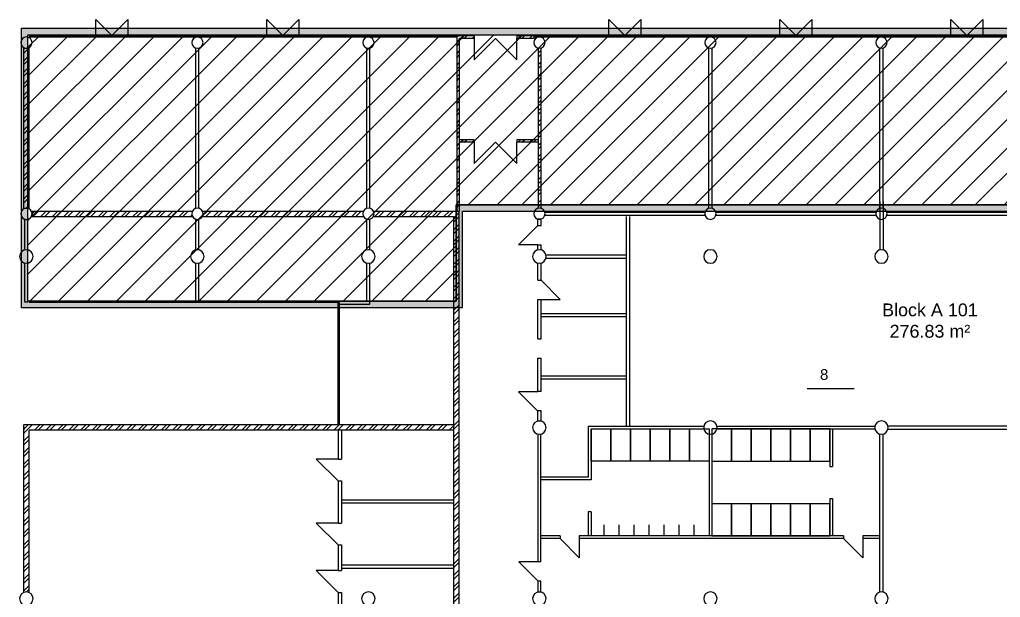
# Model space of a CAD drawing. Header units: metres. Extents: x 183920 to 185578, y 20757 to 21440.
# Drawn here: x 184387.05 to 184432.93, y 20891.42 to 20918.44 of the extents above; entities that cross this region are included whole.
import ezdxf

# ---------------------------------------------------------------- set-up
doc = ezdxf.new("R2010")
doc.units = ezdxf.units.M
for name, pattern in [('Commercial', [0]), ('Style', [0]), ('Style_13', [0]), ('Style_9', [0]), ('Wall Style 01', [0])]:
    doc.linetypes.add(name, pattern=pattern)
for name, color, linetype, true_color in [('brick', 12, 'Continuous', 0xbd0000), ('COLON', 5, 'Continuous', 0x0000ff), ('DOORS', 8, 'Continuous', 0x414141), ('DRAW', 7, 'Continuous', 0xffffff), ('GKL', 5, 'Continuous', 0x0000ff), ('Glass', 4, 'Continuous', 0x00ffff), ('Imported Drawing', 7, 'Continuous', 0x957bfc), ('Sanita', 4, 'Continuous', 0x00ffff), ('WALL', 7, 'Continuous', 0x000000), ('Walls', 7, 'Continuous', 0x68db4c), ('Zoning', 7, 'Continuous', 0x47d2e2)]:
    doc.layers.add(name, color=color, linetype=linetype, true_color=true_color)
doc.styles.add('Style_17', font='', dxfattribs={"height": 0.504})
doc.styles.add('Zone text style', font='', dxfattribs={"height": 0.6})
doc.styles.get('Style_17').set_extended_font_data('arial')
doc.styles.get('Zone text style').set_extended_font_data('arial')
pattern_1 = [(45, (-3.600000000000116, 82), (-0.2694076836320746, 0.2694076836320746), []), (45, (-3.420394800000009, 82), (-0.2694076836320746, 0.2694076836320746), [])]
pattern_2 = [(45, (-3.6, 82), (-0.2694076836320746, 0.2694076836320746), []), (45, (-3.420394800000009, 82), (-0.2694076836320746, 0.2694076836320746), [])]

# ---------------------------------------------------------------- blocks, each defined once
blk = doc.blocks.new('AC584E3954')
at = {"layer": 'Glass', "linetype": 'Style_13'}
for points in [[(-0.8850831972660963, -1.234254007406082), (-0.8850831972660963, -1.174254007406082)], [(0.6149168027339037, -1.234254007406082), (0.6149168027339037, -1.984254007406082), (-0.1350831972660962, -1.234254007406082), (-0.8850831972660963, -1.984254007406082), (-0.8850831972660963, -1.234254007406082)], [(0.6149168027339037, -1.234254007406082), (0.6149168027339037, -1.174254007406082)]]:
    blk.add_lwpolyline(points, dxfattribs=at)

msp = doc.modelspace()

# ---------------------------------------------------------------- hatches: boundary and pattern name
at = {"layer": 'DRAW'}
h = msp.add_hatch(dxfattribs=at)
h.set_pattern_fill('PATTERN_0', color=256, scale=0.04, style=0, pattern_type=2)
h.set_pattern_definition(pattern_1)
h.paths.add_polyline_path([(184407.4974337186, 20912.76154259391), (184407.6174337186, 20912.76154259391), (184407.6174337186, 20912.82154259391), (184407.6174337186, 20917.36154259391), (184407.4974337186, 20917.36154259391), (184407.4974337186, 20912.76154259391)], flags=0)
edge = h.paths.add_edge_path(flags=0)
edge.add_line((184411.4274337187, 20912.76154259391), (184411.4274337187, 20917.10342440393))
edge.add_arc((184411.3674337186, 20917.36154259402), 0.2650000001148833, 269.9999999987094, 283.0861047568316, ccw=False)
edge.add_line((184411.3674337186, 20917.09654259391), (184411.3674337186, 20912.76154259391))
edge.add_line((184411.3674337186, 20912.76154259391), (184411.4274337187, 20912.76154259391))
edge.add_line((184411.4274337187, 20912.76154259391), (184411.4274337187, 20912.76154259391))
edge.add_line((184411.4274337187, 20912.76154259391), (184411.4274337187, 20912.76154259391))
edge = h.paths.add_edge_path(flags=0)
edge.add_line((184411.3674337186, 20912.76154259391), (184411.3674337186, 20917.09654259391))
edge.add_arc((184411.3674337186, 20917.3615425939), 0.2649999999961983, 256.9138952402252, 269.9999999979413, ccw=False)
edge.add_line((184411.3074337186, 20917.10342440393), (184411.3074337186, 20912.82154259392))
edge.add_line((184411.3074337186, 20912.82154259392), (184411.3074337186, 20912.76154259391))
edge.add_line((184411.3074337186, 20912.76154259391), (184411.3674337186, 20912.76154259391))
edge.add_line((184411.3674337186, 20912.76154259391), (184411.3674337186, 20912.76154259391))
edge.add_line((184411.3674337186, 20912.76154259391), (184411.3674337186, 20912.76154259391))
h.paths.add_polyline_path([(184407.4974337186, 20917.36154259391), (184407.4974337186, 20917.62654259391), (184407.4974337186, 20917.67154259391), (184408.3174337187, 20917.67154259391), (184408.3174337187, 20917.55154259391), (184407.6174337186, 20917.55154259391), (184407.6174337186, 20917.36154259391), (184407.4974337186, 20917.36154259391), (184407.4974337186, 20917.36154259391)], flags=0)
edge = h.paths.add_edge_path(flags=0)
edge.add_arc((184411.3674337187, 20909.3615425938), 0.2650000001036334, 76.91389524983742, 90.00000000833711, ccw=False)
edge.add_line((184411.4274337187, 20909.6196607839), (184411.4274337187, 20912.76154259391))
edge.add_line((184411.4274337187, 20912.76154259391), (184411.3674337186, 20912.76154259391))
edge.add_line((184411.3674337186, 20912.76154259391), (184411.3674337186, 20909.62654259391))
edge.add_line((184411.3674337186, 20909.62654259391), (184411.3674337186, 20909.62654259391))
edge.add_line((184411.3674337186, 20909.62654259391), (184411.3674337186, 20909.62654259391))
edge = h.paths.add_edge_path(flags=0)
edge.add_line((184411.3074337186, 20909.61966078389), (184411.3074337186, 20912.70154259391))
edge.add_line((184411.3074337186, 20912.70154259391), (184411.3074337186, 20912.76154259391))
edge.add_line((184411.3074337186, 20912.76154259391), (184411.3674337186, 20912.76154259391))
edge.add_line((184411.3674337186, 20912.76154259391), (184411.3674337186, 20909.62654259391))
edge.add_arc((184411.3674337186, 20909.36154259392), 0.2649999999885853, 90.00000000186992, 103.0861047599636)
edge.add_line((184411.3074337186, 20909.61966078389), (184411.3074337186, 20909.61966078389))
edge.add_line((184411.3074337186, 20909.61966078389), (184411.3074337186, 20909.61966078389))
h.paths.add_polyline_path([(184410.3174337187, 20917.67154259391), (184410.3174337187, 20917.55154259391), (184411.1174337186, 20917.55154259391), (184411.1174337186, 20917.67154259391), (184410.3174337187, 20917.67154259391)], flags=0)
h.paths.add_polyline_path([(184411.3074337186, 20912.7615425939), (184411.3074337186, 20912.82154259391), (184410.3174337187, 20912.82154259391), (184410.3174337187, 20912.7615425939), (184411.3074337186, 20912.7615425939), (184411.3074337186, 20912.7615425939)], flags=0)
h.paths.add_polyline_path([(184410.3174337187, 20912.70154259391), (184411.3074337186, 20912.70154259391), (184411.3074337186, 20912.7615425939), (184410.3174337187, 20912.7615425939), (184410.3174337187, 20912.7015425939), (184410.3174337187, 20912.70154259391)], flags=0)
h.paths.add_polyline_path([(184408.3174337187, 20912.76154259391), (184408.3174337187, 20912.82154259391), (184407.6174337186, 20912.82154259391), (184407.6174337186, 20912.76154259391), (184408.3174337187, 20912.76154259391)], flags=0)
h.paths.add_polyline_path([(184407.6174337186, 20912.70154259391), (184408.3174337187, 20912.70154259391), (184408.3174337187, 20912.76154259391), (184407.6174337186, 20912.76154259391), (184407.6174337186, 20912.70154259391), (184407.6174337186, 20912.70154259391)], flags=0)
h = msp.add_hatch(dxfattribs=at)
h.set_pattern_fill('PATTERN_0', color=256, scale=0.04, style=0, pattern_type=2)
h.set_pattern_definition(pattern_1)
edge = h.paths.add_edge_path(flags=0)
edge.add_arc((184403.3674337187, 20909.3615425939), 0.2650000000031443, 151.855418688391, 179.999999996943, ccw=False)
edge.add_line((184403.1337672897, 20909.48654259391), (184395.6011001476, 20909.48654259391))
edge.add_arc((184395.3674337187, 20909.36154259395), 0.2649999999879972, -9.52667278397712e-09, 28.144581299089907, ccw=False)
edge.add_arc((184395.3674337187, 20909.36154259387), 0.2649999999905958, -28.14458129894888, 9.38598532229662e-09, ccw=False)
edge.add_line((184395.6011001476, 20909.23654259391), (184403.1337672897, 20909.23654259391))
edge.add_arc((184403.3674337187, 20909.36154259392), 0.265000000005351, 180.0000000031766, 208.1445813114894, ccw=False)
edge.add_line((184403.1024337187, 20909.36154259391), (184403.1024337187, 20909.36154259391))
edge = h.paths.add_edge_path(flags=0)
edge.add_line((184387.3674337186, 20909.62654259391), (184387.4924337186, 20909.62654259391))
edge.add_line((184387.4924337186, 20909.62654259391), (184387.4924337186, 20917.127876165))
edge.add_spline(control_points=[(184387.4924337186, 20917.127876165), (184387.4130552767, 20917.08541261861), (184387.3218121606, 20917.08541261861), (184387.2424337186, 20917.127876165)], knot_values=[0, 0, 0, 0, 1, 1, 1, 1], degree=3, periodic=0)
edge.add_line((184387.2424337186, 20917.127876165), (184387.2424337186, 20909.59520902282))
edge.add_spline(control_points=[(184387.2424337186, 20909.59520902282), (184387.2810395474, 20909.61586123471), (184387.3236510295, 20909.62654259391), (184387.3674337186, 20909.62654259391)], knot_values=[0, 0, 0, 0, 1, 1, 1, 1], degree=3, periodic=0)
edge = h.paths.add_edge_path(flags=0)
edge.add_line((184387.6324337187, 20909.36154259391), (184387.6324337187, 20909.23654259391))
edge.add_line((184387.6324337187, 20909.23654259391), (184395.1337672897, 20909.23654259391))
edge.add_spline(control_points=[(184395.1337672897, 20909.23654259391), (184395.0913037434, 20909.31592103585), (184395.0913037434, 20909.40716415197), (184395.1337672897, 20909.48654259391)], knot_values=[0, 0, 0, 0, 1, 1, 1, 1], degree=3, periodic=0)
edge.add_line((184395.1337672897, 20909.48654259391), (184387.6011001476, 20909.48654259391))
edge.add_spline(control_points=[(184387.6011001476, 20909.48654259391), (184387.6217523594, 20909.44793676511), (184387.6324337187, 20909.40532528311), (184387.6324337187, 20909.36154259391)], knot_values=[0, 0, 0, 0, 1, 1, 1, 1], degree=3, periodic=0)
edge = h.paths.add_edge_path(flags=0)
edge.add_line((184387.2424337186, 20909.09654259391), (184387.3674337186, 20909.09654259391))
edge.add_spline(control_points=[(184387.3674337186, 20909.09654259391), (184387.3236510295, 20909.09654259391), (184387.2810395474, 20909.10722395312), (184387.2424337186, 20909.127876165)], knot_values=[0, 0, 0, 0, 1, 1, 1, 1], degree=3, periodic=0)
edge.add_line((184387.2424337186, 20909.127876165), (184387.2424337186, 20909.09654259391))
h = msp.add_hatch(dxfattribs=at)
h.set_pattern_fill('PATTERN_0', color=256, scale=0.04, style=0, pattern_type=2)
h.set_pattern_definition(pattern_1)
h.paths.add_polyline_path([(184407.4974337186, 20909.48654259391), (184407.6174337186, 20909.48654259391), (184407.6174337186, 20912.70154259391), (184407.6174337186, 20912.76154259391), (184407.4974337186, 20912.76154259391), (184407.4974337186, 20909.48654259391)], flags=0)
h = msp.add_hatch(dxfattribs=at)
h.set_pattern_fill('PATTERN_0', color=256, scale=0.04, style=0, pattern_type=2)
h.set_pattern_definition(pattern_1)
edge = h.paths.add_edge_path(flags=0)
edge.add_line((184407.3674337186, 20875.23654259391), (184407.3674337186, 20909.23654259391))
edge.add_line((184407.3674337186, 20909.23654259391), (184403.6011001476, 20909.23654259391))
edge.add_arc((184403.3674337187, 20909.36154259386), 0.2649999999858998, 331.8554187007965, 360.0000000096405)
edge.add_arc((184403.3674337187, 20909.36154259395), 0.2649999999926821, 359.9999999907272, 388.1445812988359)
edge.add_line((184403.6011001476, 20909.48654259391), (184407.4974337186, 20909.48654259391))
edge.add_line((184407.4974337186, 20909.48654259391), (184407.6174337186, 20909.48654259391))
edge.add_line((184407.6174337186, 20909.48654259391), (184407.6174337186, 20875.48654259391))
edge.add_line((184407.6174337186, 20875.48654259391), (184408.3174337187, 20875.48654259391))
edge.add_line((184408.3174337187, 20875.48654259391), (184408.3174337187, 20875.23654259391))
edge.add_line((184408.3174337187, 20875.23654259391), (184407.6174337186, 20875.23654259391))
edge.add_line((184407.6174337186, 20875.23654259391), (184407.3674337186, 20875.23654259391))
edge.add_line((184407.3674337186, 20875.23654259391), (184407.3674337186, 20875.23654259391))
h = msp.add_hatch(dxfattribs=at)
h.set_pattern_fill('PATTERN_5', color=256, scale=0.04, style=0, pattern_type=2)
h.set_pattern_definition(pattern_2)
h.paths.add_polyline_path([(184395.3674337186, 20899.36154259391), (184387.4924337186, 20899.36154259391), (184387.4924337186, 20899.23654259391), (184395.3674337186, 20899.23654259391), (184395.3674337186, 20899.36154259391)], flags=0)
h.paths.add_polyline_path([(184403.3674337186, 20899.36154259391), (184395.3674337186, 20899.36154259391), (184395.3674337186, 20899.23654259391), (184403.3674337186, 20899.23654259391), (184403.3674337186, 20899.36154259391)], flags=0)
h.paths.add_polyline_path([(184407.3674337186, 20899.36154259391), (184403.3674337186, 20899.36154259391), (184403.3674337186, 20899.23654259391), (184407.3674337186, 20899.23654259391), (184407.3674337186, 20899.36154259391)], flags=0)
h.paths.add_polyline_path([(184407.3674337186, 20899.48654259391), (184403.3674337186, 20899.48654259391), (184403.3674337186, 20899.36154259391), (184407.3674337186, 20899.36154259391), (184407.3674337186, 20899.48654259391)], flags=0)
h.paths.add_polyline_path([(184403.3674337186, 20899.48654259391), (184395.3674337186, 20899.48654259391), (184395.3674337186, 20899.36154259391), (184403.3674337186, 20899.36154259391), (184403.3674337186, 20899.48654259391)], flags=0)
h.paths.add_polyline_path([(184395.3674337186, 20899.48654259391), (184387.4924337186, 20899.48654259391), (184387.4924337186, 20899.36154259391), (184395.3674337186, 20899.36154259391), (184395.3674337186, 20899.48654259391)], flags=0)
h.paths.add_polyline_path([(184387.4924337186, 20899.48654259391), (184387.3674337186, 20899.48654259391), (184387.3674337186, 20899.36154259391), (184387.4924337186, 20899.36154259391), (184387.4924337186, 20899.48654259391)], flags=0)
h.paths.add_polyline_path([(184387.3674337186, 20899.48654259391), (184387.2424337186, 20899.48654259391), (184387.2424337186, 20899.36154259391), (184387.3674337186, 20899.36154259391), (184387.3674337186, 20899.48654259391)], flags=0)
h = msp.add_hatch(dxfattribs=at)
h.set_pattern_fill('PATTERN_5', color=256, scale=0.04, style=0, pattern_type=2)
h.set_pattern_definition(pattern_2)
edge = h.paths.add_edge_path(flags=0)
edge.add_arc((184387.3674337186, 20891.36154259391), 0.3149999999999634, 246.6201318842816, 293.3798681157184, ccw=False)
edge.add_line((184387.2424337186, 20891.07240594802), (184387.2424337186, 20875.65067923981))
edge.add_arc((184387.3674337186, 20875.36154259392), 0.3149999999990466, 66.62013188420951, 113.37986811579049, ccw=False)
edge.add_line((184387.4924337186, 20875.65067923981), (184387.4924337186, 20891.07240594802))
edge.add_line((184387.4924337186, 20891.07240594802), (184387.4924337186, 20891.07240594802))
edge = h.paths.add_edge_path(flags=0)
edge.add_line((184387.4924337186, 20899.36154259391), (184387.2424337186, 20899.36154259391))
edge.add_line((184387.2424337186, 20899.36154259391), (184387.2424337186, 20891.65067923981))
edge.add_spline(control_points=[(184387.2424337186, 20891.65067923981), (184387.3230891168, 20891.68554830574), (184387.4117783205, 20891.68554830575), (184387.4924337186, 20891.65067923981)], knot_values=[0, 0, 0, 0, 1, 1, 1, 1], degree=3, periodic=0)
edge.add_line((184387.4924337186, 20891.65067923981), (184387.4924337186, 20899.36154259391))
at = {"layer": 'Walls', "transparency": 33554483}
for points in [[(184387.1414293303, 20904.96690964103), (184387.141429348, 20918.03240964083), (184387.441429348, 20918.03240964083), (184387.4414293476, 20917.73240964083), (184387.4414293307, 20905.27503114083), (184387.4414293303, 20904.97503114083), (184387.4414293303, 20904.96690964063), (184387.1414293303, 20904.96690964103)], [(184387.4414293476, 20917.73240964083), (184387.441429348, 20918.03240964083), (184436.0433729214, 20918.03240964083), (184436.0241259191, 20917.73240964083), (184387.4414293476, 20917.73240964083)], [(184407.4664298478, 20904.97503114083), (184407.4664298478, 20905.27503114083), (184407.4664298478, 20909.47824464102), (184407.7664298477, 20909.47824464062), (184407.7664298477, 20904.97503114083), (184407.4664298478, 20904.97503114083)], [(184387.4414293303, 20904.97503114083), (184387.4414293307, 20905.27503114083), (184407.4664298478, 20905.27503114083), (184407.4664298478, 20904.97503114083), (184387.4414293303, 20904.97503114083)]]:
    msp.add_hatch(color=256, dxfattribs=at).paths.add_polyline_path(points, flags=0)
h = msp.add_hatch(color=256, dxfattribs=at)
edge = h.paths.add_edge_path(flags=0)
edge.add_line((184407.4664298478, 20909.47824464102), (184407.4664298478, 20909.77824464102))
edge.add_line((184407.4664298478, 20909.77824464102), (184443.5802780516, 20909.77824459412))
edge.add_arc((184434.902359219, 20909.10066416457), 8.704331709204531, 2.4861823040188256, 4.464652342512181, ccw=False)
edge.add_line((184443.5984976449, 20909.4782445941), (184407.7664298477, 20909.47824464062))
edge.add_line((184407.7664298477, 20909.47824464062), (184407.4664298478, 20909.47824464102))
edge.add_line((184407.4664298478, 20909.47824464102), (184407.4664298478, 20909.47824464102))
at = {"layer": 'Zoning'}
h = msp.add_hatch(dxfattribs=at)
h.set_pattern_fill('PATTERN_1', color=256, scale=15, style=0, pattern_type=2)
h.set_pattern_definition([(45, (0, 0), (-5.303300858899106, 5.303300858899107), []), (45, (1.35, 0), (-5.303300858899106, 5.303300858899107), []), (45, (2.7, 0), (-5.303300858899106, 5.303300858899107), []), (45, (4.050000000000001, 0), (-5.303300858899106, 5.303300858899107), []), (45, (5.399999999999999, 0), (-5.303300858899106, 5.303300858899107), []), (45, (6.75, 0), (-5.303300858899106, 5.303300858899107), []), (45, (8.100000000000001, 0), (-5.303300858899106, 5.303300858899107), []), (45, (9.45, 0), (-5.303300858899106, 5.303300858899107), [])])
edge = h.paths.add_edge_path(flags=0)
edge.add_arc((184434.902359219, 20909.10066416409), 8.704331709245576, 4.464652345621573, 82.59543916100199, ccw=False)
edge.add_line((184443.5802780516, 20909.77824459412), (184407.4664298478, 20909.77824464102))
edge.add_line((184407.4664298478, 20909.77824464102), (184407.4664298478, 20905.27503114083))
edge.add_line((184407.4664298478, 20905.27503114083), (184387.4414293307, 20905.27503114083))
edge.add_line((184387.4414293307, 20905.27503114083), (184387.4414293476, 20917.73240964083))
edge.add_line((184387.4414293476, 20917.73240964083), (184436.0241259191, 20917.73240964083))
edge.add_line((184436.0241259191, 20917.73240964083), (184436.0241259191, 20917.73240964083))

# ---------------------------------------------------------------- linework, layer by layer
at = {"layer": 'brick', "linetype": 'Style_13'}
for points in [[(184407.4974337186, 20917.67154259391), (184407.6174337186, 20917.67154259391)], [(184407.4974337186, 20917.67154259391), (184407.4974337186, 20909.48654259391)], [(184408.3174337187, 20917.67154259391), (184407.4974337186, 20917.67154259391)], [(184407.6174337186, 20917.55154259391), (184407.6174337186, 20909.48654259391)], [(184408.3174337187, 20917.55154259391), (184407.6174337186, 20917.55154259391)], [(184408.3174337187, 20917.67154259391), (184408.3174337187, 20917.55154259391)], [(184410.3174337187, 20917.67154259391), (184410.3174337187, 20917.55154259391)], [(184411.1174337186, 20917.67154259391), (184410.3174337187, 20917.67154259391)], [(184411.1174337186, 20917.55154259391), (184410.3174337187, 20917.55154259391)], [(184411.1174337186, 20917.55154259391), (184411.1174337186, 20917.67154259391)], [(184387.2424337186, 20917.09654259391), (184387.4924337186, 20917.09654259391)], [(184387.2424337186, 20909.62654259391), (184387.2424337186, 20917.09654259391)], [(184387.4924337186, 20909.62654259391), (184387.4924337186, 20917.09654259391)], [(184411.3074337186, 20917.10342440393), (184411.3074337186, 20909.61966078389)], [(184411.4274337187, 20917.10342440393), (184411.4274337187, 20909.61966078389)], [(184408.3174337187, 20912.82154259391), (184407.6174337186, 20912.82154259391)], [(184408.3174337187, 20912.82154259391), (184408.3174337187, 20912.70154259391)], [(184411.3224337187, 20912.82154259391), (184410.3174337187, 20912.82154259391)], [(184410.3174337187, 20912.82154259391), (184410.3174337187, 20912.70154259391)], [(184408.3174337187, 20912.70154259391), (184407.6174337186, 20912.70154259391)], [(184411.3224337187, 20912.70154259391), (184410.3174337187, 20912.70154259391)], [(184387.2424337186, 20909.62654259391), (184387.4924337186, 20909.62654259391)], [(184387.2424337186, 20909.09654259391), (184387.4924337186, 20909.09654259391)], [(184387.6324337187, 20909.48654259391), (184395.1337672897, 20909.48654259391)], [(184387.6324337187, 20909.48654259391), (184387.6324337187, 20909.23654259391)], [(184387.6324337187, 20909.23654259391), (184395.1337672897, 20909.23654259391)], [(184395.6011001476, 20909.48654259391), (184403.1337672897, 20909.48654259391)], [(184395.6011001476, 20909.23654259391), (184403.1337672897, 20909.23654259391)], [(184403.6011001476, 20909.48654259391), (184407.6174337186, 20909.48654259391)], [(184403.6011001476, 20909.23654259391), (184407.3674337186, 20909.23654259391)], [(184407.3674337186, 20836.84158367584), (184407.3674337186, 20909.23654259391)], [(184407.6174337186, 20875.48654259391), (184407.6174337186, 20909.48654259391)], [(184387.2424337186, 20891.65067923981), (184387.2424337186, 20899.48654259391)], [(184407.3674337186, 20899.48654259391), (184387.2424337186, 20899.48654259391)], [(184387.4924337186, 20891.65067923981), (184387.4924337186, 20899.23654259391)], [(184407.3674337186, 20899.23654259391), (184387.4924337186, 20899.23654259391)]]:
    msp.add_lwpolyline(points, dxfattribs=at)
at = {"layer": 'COLON', "linetype": 'Style_13'}
for points in [[(184387.1024337187, 20917.36154259391, 0.9999999999999999), (184387.6324337187, 20917.36154259391, 0.9999999999999999), (184387.1024337187, 20917.36154259391)], [(184395.1024337187, 20917.36154259391, 0.9999999999999999), (184395.6324337187, 20917.36154259391, 0.9999999999999999), (184395.1024337187, 20917.36154259391)], [(184403.1024337187, 20917.36154259391, 0.9999999999999999), (184403.6324337187, 20917.36154259391, 0.9999999999999999), (184403.1024337187, 20917.36154259391)], [(184411.1024337187, 20917.36154259391, 0.9999999999999999), (184411.6324337187, 20917.36154259391, 0.9999999999999999), (184411.1024337187, 20917.36154259391)], [(184419.1024337187, 20917.36154259391, 0.9999999999999999), (184419.6324337187, 20917.36154259391, 0.9999999999999999), (184419.1024337187, 20917.36154259391)], [(184427.1024337187, 20917.36154259391, 0.9999999999999999), (184427.6324337187, 20917.36154259391, 0.9999999999999999), (184427.1024337187, 20917.36154259391)], [(184387.1024337187, 20909.36154259391, 0.9999999999999999), (184387.6324337187, 20909.36154259391, 0.9999999999999999), (184387.1024337187, 20909.36154259391)], [(184395.1024337187, 20909.36154259391, 0.9999999999999999), (184395.6324337187, 20909.36154259391, 0.9999999999999999), (184395.1024337187, 20909.36154259391)], [(184403.1024337187, 20909.36154259391, 0.9999999999999999), (184403.6324337187, 20909.36154259391, 0.9999999999999999), (184403.1024337187, 20909.36154259391)], [(184411.1024337187, 20909.36154259391, 0.9999999999999999), (184411.6324337187, 20909.36154259391, 0.9999999999999999), (184411.1024337187, 20909.36154259391)], [(184419.1024337187, 20909.36154259391, 0.9999999999999999), (184419.6324337187, 20909.36154259391, 0.9999999999999999), (184419.1024337187, 20909.36154259391)], [(184427.1024337187, 20909.36154259391, 0.9999999999999999), (184427.6324337187, 20909.36154259391, 0.9999999999999999), (184427.1024337187, 20909.36154259391)]]:
    msp.add_lwpolyline(points, format="xyb", close=True, dxfattribs=at)
at = {"layer": 'COLON', "linetype": 'Style_9'}
for points in [[(184387.0524337187, 20907.36154259391, 0.9999999999999999), (184387.6824337186, 20907.36154259391, 0.9999999999999999), (184387.0524337187, 20907.36154259391)], [(184395.0524337187, 20907.36154259391, 0.9999999999999999), (184395.6824337186, 20907.36154259391, 0.9999999999999999), (184395.0524337187, 20907.36154259391)], [(184403.0524337187, 20907.36154259391, 0.9999999999999999), (184403.6824337186, 20907.36154259391, 0.9999999999999999), (184403.0524337187, 20907.36154259391)], [(184411.0524337187, 20907.36154259391, 0.9999999999999999), (184411.6824337186, 20907.36154259391, 0.9999999999999999), (184411.0524337187, 20907.36154259391)], [(184419.0524337187, 20907.36154259391, 0.9999999999999999), (184419.6824337186, 20907.36154259391, 0.9999999999999999), (184419.0524337187, 20907.36154259391)], [(184427.0524337187, 20907.36154259391, 0.9999999999999999), (184427.6824337186, 20907.36154259391, 0.9999999999999999), (184427.0524337187, 20907.36154259391)], [(184411.0524337187, 20899.36154259391, 0.9999999999999999), (184411.6824337186, 20899.36154259391, 0.9999999999999999), (184411.0524337187, 20899.36154259391)], [(184419.0524337187, 20899.36154259391, 0.9999999999999999), (184419.6824337186, 20899.36154259391, 0.9999999999999999), (184419.0524337187, 20899.36154259391)], [(184427.0524337187, 20899.36154259391, 0.9999999999999999), (184427.6824337186, 20899.36154259391, 0.9999999999999999), (184427.0524337187, 20899.36154259391)], [(184387.0524337187, 20891.36154259391, 0.9999999999999999), (184387.6824337186, 20891.36154259391, 0.9999999999999999), (184387.0524337187, 20891.36154259391)], [(184403.0524337187, 20891.36154259391, 0.9999999999999999), (184403.6824337186, 20891.36154259391, 0.9999999999999999), (184403.0524337187, 20891.36154259391)], [(184411.0524337187, 20891.36154259391, 0.9999999999999999), (184411.6824337186, 20891.36154259391, 0.9999999999999999), (184411.0524337187, 20891.36154259391)], [(184419.0524337187, 20891.36154259391, 0.9999999999999999), (184419.6824337186, 20891.36154259391, 0.9999999999999999), (184419.0524337187, 20891.36154259391)], [(184427.0524337187, 20891.36154259391, 0.9999999999999999), (184427.6824337186, 20891.36154259391, 0.9999999999999999), (184427.0524337187, 20891.36154259391)]]:
    msp.add_lwpolyline(points, format="xyb", close=True, dxfattribs=at)
at = {"layer": 'DOORS', "linetype": 'Style_13'}
for points in [[(184408.3174337187, 20917.55154259391), (184408.3174337187, 20916.55154259391), (184409.3174337187, 20917.55154259391), (184410.3174337187, 20916.55154259391), (184410.3174337187, 20917.55154259391)], [(184408.3174337187, 20912.70154259391), (184408.3174337187, 20911.70154259391), (184409.3174337187, 20912.70154259391), (184410.3174337187, 20911.70154259391), (184410.3174337187, 20912.70154259391)], [(184411.2924337187, 20907.90743052905), (184410.3924337187, 20907.90743052905), (184411.2924337187, 20908.80743052905)], [(184411.4424337187, 20905.35577855066), (184412.3424337186, 20905.35577855066), (184411.4424337187, 20906.25577855066)], [(184411.2924337187, 20901.03588663193), (184410.3924337187, 20901.03588663193), (184411.2924337187, 20900.13588663192)], [(184401.9524337186, 20897.88654259391), (184400.9324337186, 20897.88654259391), (184401.9524337186, 20896.86654259391)], [(184401.9524337186, 20894.89654252286), (184400.9324337186, 20894.89654252286), (184401.9524337186, 20893.87654252286)], [(184413.2324337187, 20894.16654259391), (184413.2324337187, 20893.26654259391), (184412.3324337187, 20894.16654259391)], [(184426.4924337186, 20894.16654259391), (184426.4924337186, 20893.26654259391), (184425.5924337186, 20894.16654259391)], [(184411.3024337187, 20893.07654259391), (184410.4024337186, 20893.07654259391), (184411.3024337187, 20892.17654259391)], [(184401.9524337186, 20892.67654252286), (184400.9324337186, 20892.67654252286), (184401.9524337186, 20891.65654252286)]]:
    msp.add_lwpolyline(points, dxfattribs=at)
at = {"layer": 'GKL', "linetype": 'Style_13'}
for points in [[(184395.2924337187, 20909.61570789446), (184395.2924337187, 20917.10737729337)], [(184395.4424337187, 20909.61570789446), (184395.4424337187, 20917.10737729337)], [(184403.2924337187, 20909.61570789446), (184403.2924337187, 20917.10737729337)], [(184403.4424337187, 20909.61570789446), (184403.4424337187, 20917.10737729337)], [(184419.2924337187, 20909.61570789446), (184419.2924337187, 20917.10737729337)], [(184419.4424337187, 20909.61570789446), (184419.4424337187, 20917.10737729337)], [(184427.2924337187, 20909.61570789446), (184427.2924337187, 20917.10737729337)], [(184427.4424337187, 20909.61570789446), (184427.4424337187, 20917.10737729337)], [(184427.2924337187, 20909.93560142309), (184427.2924337187, 20907.66748376473)], [(184427.4424337187, 20909.93560142309), (184427.4424337187, 20907.66748376473)], [(184387.2924337187, 20907.66748376473), (184387.2924337187, 20909.10737729337)], [(184387.4424337187, 20907.66748376473), (184387.4424337187, 20909.10737729337)], [(184395.2924337187, 20907.66748376473), (184395.2924337187, 20909.10737729337)], [(184395.4424337187, 20907.66748376473), (184395.4424337187, 20909.10737729337)], [(184403.2924337187, 20907.66748376473), (184403.2924337187, 20909.10737729337)], [(184403.4424337187, 20907.66748376473), (184403.4424337187, 20909.10737729337)], [(184411.4424337187, 20909.10737729337), (184411.2924337187, 20909.10737729337)], [(184411.2924337187, 20908.80743052905), (184411.2924337187, 20909.10737729337)], [(184411.4424337187, 20908.80743052905), (184411.4424337187, 20909.10737729337)], [(184411.6215990192, 20909.43654259391), (184419.1132684181, 20909.43654259391)], [(184411.6215990192, 20909.43654259391), (184419.1132684181, 20909.43654259391)], [(184411.6215990192, 20909.28654259391), (184419.1132684181, 20909.28654259391)], [(184411.6215990192, 20909.28654259391), (184419.1132684181, 20909.28654259391)], [(184415.4424337187, 20899.42654252286), (184415.4424337187, 20909.23654259391)], [(184415.5924337186, 20899.42654252286), (184415.5924337186, 20909.23654259391)], [(184419.6215990192, 20909.43654259391), (184427.1132684181, 20909.43654259391)], [(184419.6215990192, 20909.43654259391), (184427.1132684181, 20909.43654259391)], [(184419.6215990192, 20909.28654259391), (184427.1132684181, 20909.28654259391)], [(184419.6215990192, 20909.28654259391), (184427.1132684181, 20909.28654259391)], [(184427.6215990192, 20909.43654259391), (184435.1132684181, 20909.43654259391)], [(184427.6215990192, 20909.28654259391), (184435.1132684181, 20909.28654259391)], [(184411.2924337187, 20908.80743052905), (184411.4424337187, 20908.80743052905)], [(184411.2924337187, 20907.90743052905), (184411.4424337187, 20907.90743052905)], [(184411.2924337187, 20907.66748376473), (184411.2924337187, 20907.90743052905)], [(184411.4424337187, 20907.66748376473), (184411.4424337187, 20907.90743052905)], [(184411.6733748895, 20907.43654259391), (184415.4424337187, 20907.43654259391)], [(184411.6733748895, 20907.28654259391), (184415.4424337187, 20907.28654259391)], [(184387.2924337187, 20905.22188300468), (184387.2924337187, 20907.0556014231)], [(184387.4424337187, 20905.22188300468), (184387.4424337187, 20907.0556014231)], [(184395.2924337187, 20905.28188300468), (184395.2924337187, 20907.0556014231)], [(184395.4424337187, 20905.28188300468), (184395.4424337187, 20907.0556014231)], [(184403.2924337187, 20905.28188300468), (184403.2924337187, 20907.0556014231)], [(184403.4424337187, 20905.13188300468), (184403.4424337187, 20907.0556014231)], [(184411.2924337187, 20906.25577855066), (184411.2924337187, 20907.0556014231)], [(184411.4424337187, 20906.25577855066), (184411.4424337187, 20907.0556014231)], [(184411.2924337187, 20906.25577855066), (184411.4424337187, 20906.25577855066)], [(184387.4424337187, 20905.22188300468), (184387.2924337187, 20905.22188300468)], [(184402.0094041527, 20905.28188300468), (184403.2924337187, 20905.28188300468)], [(184402.0094041527, 20905.13188300468), (184403.4424337187, 20905.13188300468)], [(184411.2924337187, 20903.5140225164), (184411.2924337187, 20905.35577855066)], [(184411.2924337187, 20905.35577855066), (184411.4424337187, 20905.35577855066)], [(184411.4424337187, 20903.5140225164), (184411.4424337187, 20905.35577855066)], [(184415.4424337187, 20904.68654255839), (184411.4424337187, 20904.68654255839)], [(184415.4424337187, 20904.53654255839), (184411.4424337187, 20904.53654255839)], [(184411.2924337187, 20903.5140225164), (184411.4424337187, 20903.5140225164)], [(184411.2924337187, 20901.0462992153), (184411.2924337187, 20902.61402251639)], [(184411.2924337187, 20902.61402251639), (184411.4424337187, 20902.61402251639)], [(184411.4424337187, 20901.0462992153), (184411.4424337187, 20902.61402251639)], [(184411.4424337187, 20901.78654252286), (184415.4424337187, 20901.78654252286)], [(184411.4424337187, 20901.63654252286), (184415.4424337187, 20901.63654252286)], [(184411.4424337187, 20901.0462992153), (184411.2924337187, 20901.0462992153)], [(184411.2924337187, 20899.67654259391), (184411.2924337187, 20900.14629921531)], [(184411.4424337187, 20900.14629921531), (184411.2924337187, 20900.14629921531)], [(184411.4424337187, 20899.67654259391), (184411.4424337187, 20900.14629921531)], [(184411.2924337187, 20899.67654259391), (184411.4424337187, 20899.67654259391)], [(184401.9524337186, 20899.23654259391), (184401.9524337186, 20897.88654259391)], [(184402.1024337186, 20899.23654259391), (184402.1024337186, 20897.88654259391)], [(184411.3024337187, 20893.07654259391), (184411.3024337187, 20899.0556014231)], [(184411.4324337186, 20893.07654259391), (184411.4324337186, 20899.0556014231)], [(184413.6524337186, 20899.42654252286), (184413.6524337186, 20897.04654259391)], [(184413.6524337186, 20899.42654252286), (184419.0614925304, 20899.42654252286)], [(184413.7824337186, 20899.29654252286), (184419.0614925652, 20899.29654252286)], [(184413.7824337186, 20899.29654252286), (184413.7824337186, 20896.91654259391)], [(184419.3024337187, 20899.05332189376), (184419.3024337187, 20894.29654259391)], [(184419.4324337186, 20899.05332189376), (184419.4324337186, 20894.29654259391)], [(184419.6733749069, 20899.42654252286), (184427.0614925304, 20899.42654252286)], [(184419.6733748721, 20899.29654252286), (184427.0614925652, 20899.29654252286)], [(184424.9524337187, 20899.29654252286), (184424.9524337187, 20897.54654259391)], [(184425.0824337187, 20899.29654252286), (184425.0824337187, 20897.54654259391)], [(184427.2924337187, 20891.66748376473), (184427.2924337187, 20899.0556014231)], [(184427.4424337187, 20891.66748376473), (184427.4424337187, 20899.0556014231)], [(184427.6733749069, 20899.43654252286), (184443.6824337186, 20899.43654252286)], [(184427.6733748721, 20899.28654252286), (184443.6824337186, 20899.28654252286)], [(184401.9524337186, 20897.88654259391), (184402.1024337186, 20897.88654259391)], [(184424.9524337187, 20897.54654259391), (184425.0824337187, 20897.54654259391)], [(184401.9524337186, 20896.86654259391), (184401.9524337186, 20894.89654259391)], [(184401.9524337186, 20896.86654259391), (184402.1024337186, 20896.86654259391)], [(184402.1024337186, 20896.86654259391), (184402.1024337186, 20894.89654259391)], [(184413.6524337186, 20897.04654259391), (184411.4324337186, 20897.04654259391)], [(184413.7824337186, 20896.91654259391), (184411.4324337186, 20896.91654259391)], [(184402.1024337186, 20895.98654259391), (184407.3674337186, 20895.98654259391)], [(184402.1024337186, 20895.83654259391), (184407.3674337186, 20895.83654259391)], [(184424.9524337187, 20896.04654259391), (184425.0824337187, 20896.04654259391)], [(184424.9524337187, 20896.04654259391), (184424.9524337187, 20894.29654259391)], [(184425.0824337187, 20896.04654259391), (184425.0824337187, 20894.29654259391)], [(184413.7824337186, 20895.41654259391), (184413.6524337186, 20895.41654259391)], [(184413.6524337186, 20895.41654259391), (184413.6524337186, 20894.29654259391)], [(184413.7824337186, 20895.41654259391), (184413.7824337186, 20894.29654259391)], [(184401.9524337186, 20894.89654259391), (184402.1024337186, 20894.89654259391)], [(184412.3324337187, 20894.29654259391), (184411.4324337186, 20894.29654259391)], [(184412.3324337187, 20894.16654259391), (184411.4324337186, 20894.16654259391)], [(184412.3324337187, 20894.29654259391), (184412.3324337187, 20894.16654259391)], [(184425.5924337186, 20894.29654259391), (184413.2324337187, 20894.29654259391)], [(184413.2324337187, 20894.29654259391), (184413.2324337187, 20894.16654259391)], [(184425.5924337186, 20894.16654259391), (184413.2324337187, 20894.16654259391)], [(184425.5924337186, 20894.29654259391), (184425.5924337186, 20894.16654259391)], [(184427.2924337187, 20894.29654259391), (184426.4924337186, 20894.29654259391)], [(184426.4924337186, 20894.29654259391), (184426.4924337186, 20894.16654259391)], [(184427.2924337187, 20894.16654259391), (184426.4924337186, 20894.16654259391)], [(184401.9524337186, 20893.87654259391), (184401.9524337186, 20892.67654259391)], [(184401.9524337186, 20893.87654259391), (184402.1024337186, 20893.87654259391)], [(184402.1024337186, 20893.87654259391), (184402.1024337186, 20892.67654259391)], [(184411.4324337186, 20893.07654259391), (184411.3024337187, 20893.07654259391)], [(184401.9524337186, 20892.67654259391), (184402.1024337186, 20892.67654259391)], [(184402.1024337186, 20892.93654259391), (184407.3674337186, 20892.93654259391)], [(184402.1024337186, 20892.78654259391), (184407.3674337186, 20892.78654259391)], [(184411.3024337187, 20891.67654259391), (184411.3024337187, 20892.17654259391)], [(184411.4324337186, 20892.17654259391), (184411.3024337187, 20892.17654259391)], [(184411.4324337186, 20891.67654259391), (184411.4324337186, 20892.17654259391)], [(184401.9524337186, 20891.65654259391), (184402.1024337186, 20891.65654259391)], [(184401.9524337186, 20891.65654259391), (184401.9524337186, 20888.79654259391)], [(184402.1024337186, 20891.65654259391), (184402.1024337186, 20888.79654259391)], [(184411.3024337187, 20891.67654259391), (184411.4324337186, 20891.67654259391)]]:
    msp.add_lwpolyline(points, dxfattribs=at)
at = {"layer": 'Glass', "linetype": 'Style_13'}
for points in [[(184387.4924337186, 20917.68654259391), (184407.4974337186, 20917.68654259391)], [(184387.4924337186, 20917.62654259391), (184407.4974337186, 20917.62654259391)], [(184411.1174337186, 20917.68654259391), (184435.8160968943, 20917.68654259391)], [(184411.1174337186, 20917.62654259391), (184435.8152613461, 20917.62654259391)], [(184387.4924337186, 20905.28188300468), (184402.0094041527, 20905.28188300468)], [(184387.4924337186, 20905.22188300468), (184401.9494344643, 20905.22188300468)], [(184401.9523326543, 20899.48654259391), (184401.9494344643, 20905.22188300468)], [(184402.012332662, 20899.48654259391), (184402.0094041527, 20905.28188300468)]]:
    msp.add_lwpolyline(points, dxfattribs=at)
at = {"layer": 'Sanita', "linetype": 'Style_13'}
for points in [[(184414.7024337187, 20897.79654252286), (184413.7824337186, 20897.79654252286), (184413.7824337186, 20899.29654252286), (184414.7024337187, 20899.29654252286), (184414.7024337187, 20897.79654252286)], [(184415.6224337186, 20897.79654252286), (184414.7024337187, 20897.79654252286), (184414.7024337187, 20899.29654252286), (184415.6224337186, 20899.29654252286), (184415.6224337186, 20897.79654252286)], [(184416.5424337187, 20897.79654252286), (184415.6224337186, 20897.79654252286), (184415.6224337186, 20899.29654252286), (184416.5424337187, 20899.29654252286), (184416.5424337187, 20897.79654252286)], [(184417.4624337186, 20897.79654252286), (184416.5424337187, 20897.79654252286), (184416.5424337187, 20899.29654252286), (184417.4624337186, 20899.29654252286), (184417.4624337186, 20897.79654252286)], [(184418.3824337187, 20897.79654252286), (184417.4624337186, 20897.79654252286), (184417.4624337186, 20899.29654252286), (184418.3824337187, 20899.29654252286), (184418.3824337187, 20897.79654252286)], [(184419.3024337187, 20897.79654252286), (184418.3824337187, 20897.79654252286), (184418.3824337187, 20899.29654252286), (184419.3024337187, 20899.29654252286), (184419.3024337187, 20897.79654252286)], [(184419.4324337186, 20897.79654252286), (184420.3524337187, 20897.79654252286), (184420.3524337187, 20899.29654252286), (184419.4324337186, 20899.29654252286), (184419.4324337186, 20897.79654252286)], [(184420.3524337187, 20897.79654252286), (184421.2724337186, 20897.79654252286), (184421.2724337186, 20899.29654252286), (184420.3524337187, 20899.29654252286), (184420.3524337187, 20897.79654252286)], [(184421.2724337186, 20897.79654252286), (184422.1924337187, 20897.79654252286), (184422.1924337187, 20899.29654252286), (184421.2724337186, 20899.29654252286), (184421.2724337186, 20897.79654252286)], [(184422.1924337187, 20897.79654252286), (184423.1124337187, 20897.79654252286), (184423.1124337187, 20899.29654252286), (184422.1924337187, 20899.29654252286), (184422.1924337187, 20897.79654252286)], [(184423.1124337187, 20897.79654252286), (184424.0324337186, 20897.79654252286), (184424.0324337186, 20899.29654252286), (184423.1124337187, 20899.29654252286), (184423.1124337187, 20897.79654252286)], [(184424.0324337186, 20897.79654252286), (184424.9524337187, 20897.79654252286), (184424.9524337187, 20899.29654252286), (184424.0324337186, 20899.29654252286), (184424.0324337186, 20897.79654252286)], [(184420.3524337187, 20895.79654259391), (184419.4324337186, 20895.79654259391), (184419.4324337186, 20894.29654259391), (184420.3524337187, 20894.29654259391), (184420.3524337187, 20895.79654259391)], [(184420.3524337187, 20895.79654259391), (184419.4324337186, 20895.79654259391), (184419.4324337186, 20894.29654259391), (184420.3524337187, 20894.29654259391), (184420.3524337187, 20895.79654259391)], [(184421.2724337186, 20895.79654259391), (184420.3524337187, 20895.79654259391), (184420.3524337187, 20894.29654259391), (184421.2724337186, 20894.29654259391), (184421.2724337186, 20895.79654259391)], [(184421.2724337186, 20895.79654259391), (184420.3524337187, 20895.79654259391), (184420.3524337187, 20894.29654259391), (184421.2724337186, 20894.29654259391), (184421.2724337186, 20895.79654259391)], [(184422.1924337187, 20895.79654259391), (184421.2724337186, 20895.79654259391), (184421.2724337186, 20894.29654259391), (184422.1924337187, 20894.29654259391), (184422.1924337187, 20895.79654259391)], [(184422.1924337187, 20895.79654259391), (184421.2724337186, 20895.79654259391), (184421.2724337186, 20894.29654259391), (184422.1924337187, 20894.29654259391), (184422.1924337187, 20895.79654259391)], [(184423.1124337187, 20895.79654259391), (184422.1924337187, 20895.79654259391), (184422.1924337187, 20894.29654259391), (184423.1124337187, 20894.29654259391), (184423.1124337187, 20895.79654259391)], [(184424.0324337186, 20895.79654259391), (184423.1124337187, 20895.79654259391), (184423.1124337187, 20894.29654259391), (184424.0324337186, 20894.29654259391), (184424.0324337186, 20895.79654259391)], [(184424.9524337187, 20895.79654259391), (184424.0324337186, 20895.79654259391), (184424.0324337186, 20894.29654259391), (184424.9524337187, 20894.29654259391), (184424.9524337187, 20895.79654259391)]]:
    msp.add_lwpolyline(points, close=True, dxfattribs=at)
for points in [[(184414.4024337186, 20894.29654259391), (184414.4024337186, 20894.81087107324)], [(184415.1024337187, 20894.29654259391), (184415.1024337187, 20894.81087107324)], [(184415.8024337187, 20894.29654259391), (184415.8024337187, 20894.81087107324)], [(184416.5024337186, 20894.29654259391), (184416.5024337186, 20894.81087107324)], [(184417.2024337187, 20894.29654259391), (184417.2024337187, 20894.81087107324)], [(184417.9024337186, 20894.29654259391), (184417.9024337186, 20894.81087107324)], [(184418.6024337187, 20894.29654259391), (184418.6024337187, 20894.81087107324)]]:
    msp.add_lwpolyline(points, dxfattribs=at)
at = {"layer": 'WALL', "linetype": 'Style'}
msp.add_lwpolyline([(184426.0884808521, 20901.17706182246), (184423.8884808521, 20901.17706182246)], dxfattribs=at)
at = {"layer": 'Walls', "linetype": 'Wall Style 01'}
for points in [[(184387.4414293303, 20904.97503114083), (184387.4414293303, 20904.96690964063), (184387.1414293303, 20904.96690964103), (184387.141429348, 20918.03240964083), (184387.441429348, 20918.03240964083)], [(184387.441429348, 20918.03240964083), (184436.0433729214, 20918.03240964083)], [(184387.4414293307, 20905.27503114083), (184387.4414293476, 20917.73240964083)], [(184387.4414293476, 20917.73240964083), (184436.0241259191, 20917.73240964083)], [(184407.4664298478, 20909.47824464102), (184407.4664298478, 20909.77824464102), (184443.5802780516, 20909.77824459412)], [(184407.4664298478, 20904.97503114083), (184407.7664298477, 20904.97503114083), (184407.7664298477, 20909.47824464062)], [(184407.4664298478, 20905.27503114083), (184407.4664298478, 20909.47824464102)], [(184407.7664298477, 20909.47824464062), (184443.5984976449, 20909.4782445941)], [(184387.4414293307, 20905.27503114083), (184407.4664298478, 20905.27503114083)], [(184387.4414293303, 20904.97503114083), (184407.4664298478, 20904.97503114083)]]:
    msp.add_lwpolyline(points, dxfattribs=at)
at = {"layer": 'Zoning', "linetype": 'Commercial'}
msp.add_lwpolyline([(184436.0241259191, 20917.73240964083, -0.3547609289337182), (184443.5802780516, 20909.77824459412), (184407.4664298478, 20909.77824464102), (184407.4664298478, 20905.27503114083), (184387.4414293307, 20905.27503114083), (184387.4414293476, 20917.73240964083), (184436.0241259191, 20917.73240964083)], format="xyb", close=True, dxfattribs=at)

# ---------------------------------------------------------------- block references
at = {"layer": 'Glass', "rotation": 180}
for p in [(184391.2323505214, 20916.4522885865), (184399.2323505214, 20916.4522885865), (184415.2323505214, 20916.4522885865), (184423.2323505214, 20916.4522885865), (184431.2323505214, 20916.4522885865)]:
    msp.add_blockref('AC584E3954', p, dxfattribs=at)

# ---------------------------------------------------------------- texts
at = {"layer": 'Imported Drawing', "insert": (184429.6360100093, 20904.35995956427), "char_height": 0.6, "width": 5.263461538461538, "attachment_point": 5, "style": 'Zone text style'}
msp.add_mtext('Block A 101\\P276.83 m²', dxfattribs=at)
at = {"layer": 'WALL', "insert": (184424.6884808521, 20901.83827847911), "char_height": 0.504, "width": 0.325, "attachment_point": 5, "style": 'Style_17'}
msp.add_mtext('8', dxfattribs=at)

doc.saveas('drawing.dxf')
